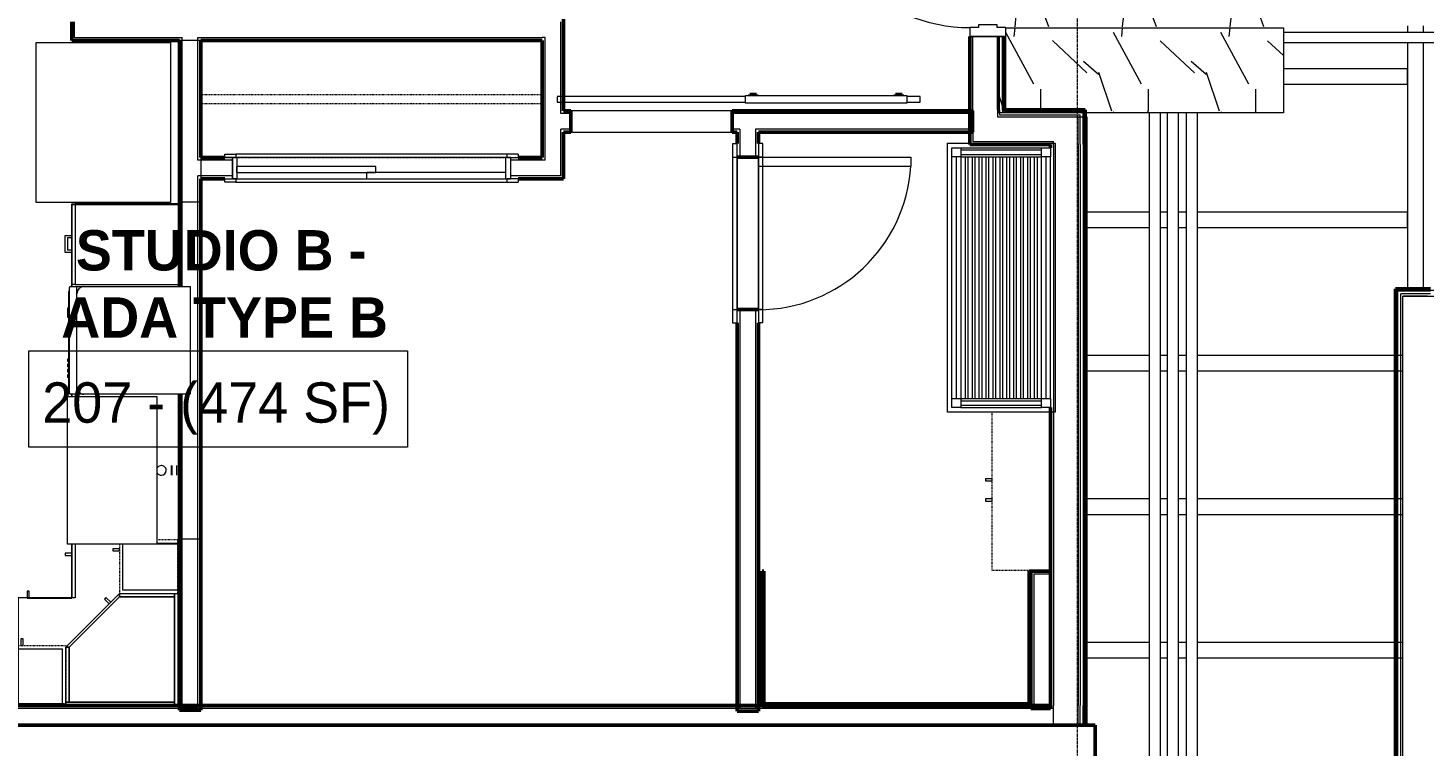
# Model space of a CAD drawing. Header units: inches. Extents: x -4218 to -1830, y 9767 to 12426.
# Drawn here: x -3715.5 to -3403.9, y 11546.3 to 11706.6 of the extents above; entities that cross this region are included whole.
import ezdxf

# ---------------------------------------------------------------- set-up
doc = ezdxf.new("R2010")
doc.units = ezdxf.units.IN
doc.header["$MEASUREMENT"] = 0
doc.linetypes.add('Dash', pattern=[0.25, 0.125, -0.125])
doc.linetypes.add('Grid Line 1_2_', pattern=[0.875, 0.5, -0.125, 0.125, -0.125])
for name, color, linetype, lineweight in [('0-1', 7, 'Continuous', 5), ('0-2', 10, 'Continuous', 9), ('A-AREA-IDEN', 2, 'Continuous', 9), ('A-CLNG-1', 252, 'Continuous', 9), ('A-CLNG-2', 10, 'Continuous', 9), ('A-CLNG-PATT-1', 71, 'Continuous', 13), ('A-DOOR-1', 10, 'Continuous', 9), ('A-DOOR-2', 50, 'Continuous', 20), ('A-DOOR-3', 252, 'Continuous', 9), ('A-DOOR-4', 7, 'Continuous', 50), ('A-DOOR-FRAM-1', 10, 'Continuous', 9), ('A-DOOR-FRAM-3', 50, 'Continuous', 20), ('A-FLOR-3', 192, 'Continuous', 9), ('A-WALL-1', 7, 'Continuous', 50), ('A-WALL-2', 250, 'Continuous', 13), ('A-WALL-3', 10, 'Continuous', 9), ('A-WALL-4', 252, 'Continuous', 9), ('A-WALL-5', 253, 'Continuous', 9), ('A-WALL-6', 254, 'Continuous', 9), ('A-WALL-7', 113, 'Continuous', 9), ('I-WALL-1', 7, 'Continuous', 50), ('I-WALL-3', 252, 'Continuous', 9), ('I-WALL-4', 253, 'Continuous', 9), ('P-PIPE-1', 10, 'Continuous', 9), ('P-SANR-FIXT-1', 10, 'Continuous', 9), ('P-SANR-FIXT-2', 252, 'Continuous', 9), ('Q-CASE', 31, 'Continuous', 9), ('Q-CASE-1', 252, 'Continuous', 9), ('Q-CASE-2', 10, 'Continuous', 9), ('Q-CASE-3', 253, 'Continuous', 9), ('Q-CASE-4', 252, 'Dash', 9), ('Q-CASE-5', 253, 'Dash', 9), ('Q-CASE-6', 254, 'Continuous', 9), ('Q-CASE-7', 10, 'Dash', 9), ('Q-CASE-HDLN-1', 10, 'Dash', 9), ('Q-CASE-HDLN-2', 252, 'Dash', 9), ('Q-CASE-HDLN-3', 253, 'Dash', 9), ('Q-SPCQ-1', 10, 'Continuous', 9), ('S-BEAM', 12, 'Continuous', 9), ('S-GRID-1', 1, 'Grid Line 1_2_', 9)]:
    doc.layers.add(name, color=color, linetype=linetype, lineweight=lineweight)
doc.styles.add('Century Gothic', font='ufonts.com_century-gothic.ttf', dxfattribs={"height": 9})
doc.styles.add('Century Gothic_B', font='GOTHICB.TTF', dxfattribs={"height": 9})

# ---------------------------------------------------------------- blocks, each defined once
blk = doc.blocks.new('SWING - SINGLE - FLUSH - 2-10 x 6-8 - PRIVACY-3199405-BACKGROUND - RCP - 2ND FLOOR')
at = {"layer": 'A-DOOR-1'}
blk.add_arc((17, -2.38), 34.07, 180, 266.6343, dxfattribs=at)
at = {"layer": 'A-DOOR-2'}
for p, q in [((15, -2.38), (15, -36.38)), ((17, -2.38), (15, -2.38)), ((17, -2.38), (17, -36.38)), ((17, -36.38), (15, -36.38))]:
    blk.add_line(p, q, dxfattribs=at)
at = {"layer": 'A-DOOR-FRAM-1'}
for p, q in [((-17, 3.37), (-20, 3.37)), ((-20, 3.37), (-20, 2.37)), ((-17, 3.37), (-17, 2.37)), ((17, 3.37), (-17, 3.37)), ((20, 3.37), (17, 3.37)), ((17, 3.37), (17, 2.37)), ((20, 3.37), (20, 2.37)), ((-20, 2.37), (-17, 2.37)), ((-17, 2.37), (17, 2.37)), ((17, 2.37), (20, 2.37)), ((-17, -2.38), (-20, -2.38)), ((-20, -3.38), (-20, -2.38)), ((-17, -3.38), (-17, -2.38)), ((17, -2.38), (-17, -2.38)), ((20, -2.38), (17, -2.38)), ((17, -3.38), (17, -2.38)), ((20, -3.38), (20, -2.38)), ((-20, -3.38), (-17, -3.38)), ((-17, -3.38), (17, -3.38)), ((17, -3.38), (20, -3.38))]:
    blk.add_line(p, q, dxfattribs=at)
blk = doc.blocks.new('SLIDING - FLUSH - 5-0 x 6-8-3203585-BACKGROUND - RCP - 2ND FLOOR')
at = {"layer": 'A-DOOR-1'}
for p, q in [((-32.75, 2.25), (-32.75, 3)), ((-30.25, 3), (-32.75, 3)), ((-32.75, 2.25), (-30.25, 2.25)), ((30.25, 3), (-30.25, 3)), ((-30.25, 3), (-30.25, 2.25)), ((1, 2.25), (-30, 2.25)), ((-30, 2.25), (-30, 0.88)), ((-30, 0.88), (1, 0.88)), ((30, 0.88), (-1, 0.88)), ((-1, 0.88), (-1, -0.5)), ((1, 2.25), (1, 0.88)), ((30, 0.88), (30, -0.5)), ((30.25, 2.25), (30.25, 3)), ((30.25, 3), (32.75, 3)), ((32.75, 2.25), (30.25, 2.25)), ((32.75, 3), (32.75, 2.25)), ((-32.75, -3.25), (-32.75, -2.5)), ((-30.25, -2.5), (-32.75, -2.5)), ((-30.25, -2.5), (-30.25, -3.25)), ((-1, -0.5), (30, -0.5)), ((30.25, -2.5), (32.75, -2.5)), ((30.25, -3.25), (30.25, -2.5)), ((32.75, -2.5), (32.75, -3.25)), ((-32.75, -3.25), (-30.25, -3.25)), ((-30.25, -3.25), (30.25, -3.25)), ((32.75, -3.25), (30.25, -3.25))]:
    blk.add_line(p, q, dxfattribs=at)
at = {"layer": 'A-DOOR-FRAM-1'}
for p, q in [((-30, 2.25), (-31, 2.25)), ((-31, -2.5), (-31, 2.25)), ((-30, 2.25), (-30, -2.5)), ((30, 2.25), (1, 2.25)), ((30, -2.5), (30, 2.25)), ((30, 2.25), (31, 2.25)), ((31, 2.25), (31, -2.5)), ((-31, -2.5), (-30, -2.5)), ((-30, -2.5), (30, -2.5)), ((31, -2.5), (30, -2.5))]:
    blk.add_line(p, q, dxfattribs=at)
blk = doc.blocks.new('BARN - FLUSH - 3-0 x 7-0 BARN DOOR-V27-BACKGROUND - RCP - 2ND FLOOR')
at = {"layer": 'A-DOOR-1'}
for p, q in [((-57, -4.32), (-60, -4.32)), ((-60, -4.32), (-60, -4.95)), ((-60, -4.95), (-60, -5.57)), ((-60, -5.57), (-57, -5.57)), ((-57, -5.82), (-57, -4.07)), ((-57, -4.07), (-21, -4.07)), ((-21, -5.82), (-57, -5.82)), ((-21, -4.07), (-21, -5.82)), ((19.6, -4.32), (-21, -4.32)), ((-21, -5.57), (19.6, -5.57))]:
    blk.add_line(p, q, dxfattribs=at)
at = {"layer": 'A-DOOR-3'}
for p, q in [((21, -4.32), (19.6, -4.32)), ((19.6, -5.57), (21, -5.57)), ((21, -4.34), (21, -4.32)), ((21, -4.95), (21, -4.34)), ((21, -5.39), (21, -4.95)), ((21, -5.49), (21, -5.39)), ((21, -5.57), (21, -5.55))]:
    blk.add_line(p, q, dxfattribs=at)
at = {"layer": 'A-DOOR-4'}
for p, q in [((-56, -6), (-56, -5.82)), ((-54.5, -6), (-56, -6)), ((-54.5, -5.82), (-54.5, -6)), ((-23.5, -6), (-23.5, -5.82)), ((-22, -6), (-23.5, -6)), ((-22, -5.82), (-22, -6))]:
    blk.add_line(p, q, dxfattribs=at)
blk = doc.blocks.new('OD_CW_Closet - OD_CW_Closet-2749475-BACKGROUND - RCP - 2ND FLOOR')
at = {"layer": 'Q-CASE-HDLN-1'}
for p, q in [((0.74, 11.94), (76.95, 11.94)), ((0.74, 9.94), (76.95, 9.94)), ((8.84, -2.12), (68.84, -2.12))]:
    blk.add_line(p, q, dxfattribs=at)
at = {"layer": 'Q-CASE-HDLN-2'}
for p, q in [((76.95, 24), (0.74, 24)), ((0.74, 24), (0.74, -2.12)), ((76.95, -2.12), (76.95, 24)), ((0.74, -2.12), (6.09, -2.12)), ((71.59, -2.12), (76.95, -2.12))]:
    blk.add_line(p, q, dxfattribs=at)
at = {"layer": 'Q-CASE-HDLN-3'}
for p, q in [((6.09, -2.12), (7.84, -2.12)), ((69.84, -2.12), (71.59, -2.12))]:
    blk.add_line(p, q, dxfattribs=at)
blk = doc.blocks.new('Refrigerator_-_Side-by-Side_6047 - 36_ X 30_-1372843-BACKGROUND - RCP - 2ND FLOOR')
at = {"layer": 'Q-SPCQ-1'}
for p, q in [((-17.88, 15.58), (17.87, 15.58)), ((-17.88, -14.42), (-17.88, 15.58)), ((17.87, 15.58), (17.87, -14.42)), ((17.87, -14.42), (-17.88, -14.42))]:
    blk.add_line(p, q, dxfattribs=at)
blk = doc.blocks.new('Dishwasher_15404 - 34_ counter-547918-BACKGROUND - RCP - 2ND FLOOR')
at = {"layer": 'Q-SPCQ-1'}
for p, q in [((0, 24), (23.68, 24)), ((0, 0), (0, 24)), ((23.68, 24), (25.25, 24)), ((25.25, 24), (26.68, 24)), ((25.25, 24), (25.25, 22.43)), ((25.25, 22.43), (25.25, 1.57)), ((26.87, 23.8), (26.87, 0.2)), ((26.87, 22.91), (27.12, 22.91)), ((27.12, 21.39), (27.12, 22.91)), ((27.12, 20.19), (27.12, 21.39)), ((27.12, 20.28), (27.37, 20.28)), ((27.12, 3.81), (27.12, 20.19)), ((27.12, 19.69), (27.37, 19.69)), ((27.12, 19.1), (27.37, 19.1)), ((27.37, 19.69), (27.37, 20.28)), ((27.37, 18.51), (27.37, 19.1)), ((27.12, 18.51), (27.37, 18.51)), ((27.12, 17.92), (27.37, 17.92)), ((27.12, 17.33), (27.37, 17.33)), ((27.12, 16.74), (27.37, 16.74)), ((27.12, 16.15), (27.37, 16.15)), ((27.37, 17.33), (27.37, 17.92)), ((27.37, 16.15), (27.37, 16.74)), ((27.37, 6.79), (27.12, 6.79)), ((27.37, 5.81), (27.37, 6.79)), ((27.12, 4.82), (27.37, 4.82)), ((27.12, 2.61), (27.12, 3.81)), ((27.37, 4.82), (27.37, 5.81)), ((23.68, 0), (0, 0)), ((25.25, 1.57), (25.25, 0)), ((26.87, 1.09), (27.12, 1.09)), ((27.12, 1.09), (27.12, 2.61)), ((25.25, 0), (23.68, 0)), ((26.68, 0), (25.25, 0))]:
    blk.add_line(p, q, dxfattribs=at)
for centre, radius, start, end in [((23.68, 22.43), 1.57, 360, 90), ((23.68, 22.43), 1.57, 32.077, 42.3359), ((23.68, 22.43), 1.57, 17.8182, 27.5266), ((23.68, 22.43), 1.57, 360, 13.6425), ((26.68, 23.8), 0.197, 360, 90), ((23.68, 1.57), 1.57, 270, 360), ((23.68, 1.57), 1.57, 317.6641, 327.923), ((23.68, 1.57), 1.57, 332.4734, 342.1818), ((23.68, 1.57), 1.57, 346.3575, 360), ((26.68, 0.2), 0.197, 270, 360), ((26.68, 0.2), 0.197, 270, 345)]:
    blk.add_arc(centre, radius, start, end, dxfattribs=at)
blk = doc.blocks.new('Base Cabinet Corner 197 - Base Cabinet Corner 197-2569781-BACKGROUND - RCP - 2ND FLOOR')
at = {"layer": 'Q-CASE-2'}
for p, q in [((0.74, 36), (-23.26, 36)), ((-23.26, 36), (-23.26, 0)), ((0.74, 23.25), (0.74, 36)), ((0.74, 24), (0.74, 36)), ((0.73, 34), (0.73, 33.51)), ((2.23, 34), (0.73, 34)), ((0.73, 33.51), (2.23, 33.51)), ((2.23, 33.51), (2.23, 34)), ((10.73, 25.5), (10.24, 25.5)), ((10.24, 25.5), (10.24, 24)), ((10.73, 24), (10.73, 25.5)), ((12.74, 24), (0.74, 24)), ((0.74, 23.25), (0.74, 24)), ((12.74, 23.25), (0.74, 23.25)), ((10.24, 24), (10.73, 24)), ((12.74, 0), (12.74, 24)), ((-23.26, 0), (12.74, 0))]:
    blk.add_line(p, q, dxfattribs=at)
blk = doc.blocks.new('Base Cabinet 3 Drawer 230 - Base Cabinet 3 Drawer 230 18_-2579417-BACKGROUND - RCP - 2ND FLOOR')
at = {"layer": 'Q-CASE-2'}
for p, q in [((-1.14, 24), (-1.14, 25.5)), ((-1.14, 25.5), (2.61, 25.5)), ((2.11, 25), (-0.64, 25)), ((-0.64, 24), (-0.64, 25)), ((2.11, 24), (2.11, 25)), ((2.61, 25.5), (2.61, 24)), ((-8.26, 24), (9.74, 24)), ((-8.26, 23.25), (-8.26, 24)), ((9.74, 23.25), (-8.26, 23.25)), ((-8.26, 23.25), (-8.26, 0)), ((-1.14, 24), (-0.64, 24)), ((2.61, 24), (2.11, 24)), ((9.74, 24), (9.74, 23.25)), ((9.74, 0), (9.74, 23.25)), ((-8.26, 0), (9.74, 0))]:
    blk.add_line(p, q, dxfattribs=at)
blk = doc.blocks.new('308 - 308 x 27_-2727441-BACKGROUND - RCP - 2ND FLOOR')
at = {"layer": 'Q-CASE'}
for p, q in [((0, -25.19), (-12, -13.19)), ((-12, -13.19), (-11.25, -13.19)), ((-11.25, -13.19), (0, -24.44)), ((0, -24.44), (0, -25.19))]:
    blk.add_line(p, q, dxfattribs=at)
at = {"layer": 'Q-CASE-1'}
for p, q in [((-12, -0.94), (-12, -0.19)), ((-12, -3.3), (-12, -0.94)), ((-12, -0.94), (-11.25, -0.94)), ((12.62, -0.94), (-12, -0.94)), ((-11.25, -3.19), (-11.25, -0.94)), ((-11.25, -0.94), (12.25, -0.94)), ((-11.25, -0.94), (-11.25, -3.19)), ((12.25, -0.94), (12.25, -24.44)), ((12.25, -25.19), (12.25, -0.94)), ((12.25, -0.94), (12.62, -0.94)), ((-12, -13.19), (-12, -3.32)), ((-11.25, -13.19), (-11.25, -3.26)), ((-11.25, -3.26), (-11.25, -13.19)), ((-11.25, -13.19), (-12, -13.19)), ((0, -24.44), (-11.25, -13.19)), ((-10.05, -15.14), (-11.11, -16.2)), ((-10.76, -16.55), (-9.7, -15.49)), ((-11.11, -16.2), (-10.76, -16.55)), ((12.25, -24.44), (0, -24.44)), ((0, -25.19), (0, -24.44)), ((0, -24.44), (12.25, -24.44)), ((12.25, -24.44), (12.25, -25.19)), ((12.25, -25.19), (0, -25.19)), ((12.62, -25.19), (12.25, -25.19))]:
    blk.add_line(p, q, dxfattribs=at)
at = {"layer": 'Q-CASE-3'}
for p, q in [((-12, -0.19), (10.31, -0.19)), ((10.36, -0.19), (12.62, -0.19)), ((12.62, -0.94), (13, -0.94)), ((13, -0.94), (12.62, -0.94)), ((13, -25.19), (12.62, -25.19))]:
    blk.add_line(p, q, dxfattribs=at)
at = {"layer": 'Q-CASE-6'}
for p, q in [((12.62, -0.19), (13, -0.19)), ((13, -0.19), (13, -0.94)), ((13, -0.94), (13, -25.19))]:
    blk.add_line(p, q, dxfattribs=at)
blk = doc.blocks.new('300 Series Wall Hung Cabinet_301 - 12_ x 27_-V29-BACKGROUND - RCP - 2ND FLOOR')
at = {"layer": 'Q-CASE-1'}
for p, q in [((-5.25, -4.85), (-5.25, -0.19)), ((5.25, -0.19), (5.25, -3.4)), ((5.25, -3.42), (5.25, -12.44)), ((5.25, -12.44), (-5, -12.44)), ((-3.51, -13.19), (-4, -13.19)), ((-4, -13.19), (-4, -14.69)), ((-4, -14.69), (-3.51, -14.69)), ((-3.51, -14.69), (-3.51, -13.19))]:
    blk.add_line(p, q, dxfattribs=at)
at = {"layer": 'Q-CASE-3'}
blk.add_line((-5.25, -0.19), (5.25, -0.19), dxfattribs=at)
at = {"layer": 'Q-CASE-4'}
for p, q in [((-6, -0.19), (-6, -4.85)), ((6, -3.3), (6, -0.19)), ((6, -13.19), (6, -3.32)), ((-5, -13.19), (6, -13.19))]:
    blk.add_line(p, q, dxfattribs=at)
at = {"layer": 'Q-CASE-5'}
blk.add_line((6, -0.19), (-6, -0.19), dxfattribs=at)
blk = doc.blocks.new('300 Series Wall Hung Cabinet_301 - 12_ x 27_-V30-BACKGROUND - RCP - 2ND FLOOR')
at = {"layer": 'Q-CASE-1'}
for p, q in [((-3.51, 14.69), (-4, 14.69)), ((-4, 14.69), (-4, 13.19)), ((-4, 13.19), (-3.51, 13.19)), ((-3.51, 13.19), (-3.51, 14.69)), ((-5.25, 0.19), (-5.25, 12.44)), ((-5.25, 12.44), (5.25, 12.44)), ((5.25, 12.44), (5.25, 0.19))]:
    blk.add_line(p, q, dxfattribs=at)
at = {"layer": 'Q-CASE-3'}
blk.add_line((5.25, 0.19), (-5.25, 0.19), dxfattribs=at)
at = {"layer": 'Q-CASE-4'}
for p, q in [((-6, 0.19), (-6, 13.19)), ((-6, 13.19), (6, 13.19)), ((6, 13.19), (6, 0.19))]:
    blk.add_line(p, q, dxfattribs=at)
at = {"layer": 'Q-CASE-5'}
blk.add_line((6, 0.19), (-6, 0.19), dxfattribs=at)
blk = doc.blocks.new('kitchen_faucet_14143 - kitchen_faucet_14143-V38-BACKGROUND - RCP - 2ND FLOOR')
at = {"layer": 'P-SANR-FIXT-2'}
for p, q in [((2.26, 0.94), (2.26, 1.08)), ((2.26, 0.28), (2.26, 0.94)), ((2.26, -0.54), (2.26, 0.28)), ((2.34, 1.08), (2.34, -0.77)), ((3.44, 0.94), (3.44, 1.08)), ((3.44, 0.54), (3.44, 0.94)), ((3.44, 0.28), (3.44, 0.54)), ((3.44, -0.28), (3.44, 0.28)), ((2.26, -0.77), (2.26, -0.54)), ((2.26, -0.94), (2.26, -0.77)), ((2.26, -1.05), (2.26, -0.94)), ((2.26, -1.08), (2.26, -1.05)), ((2.34, -0.77), (2.34, -1.08)), ((3.44, -1.08), (3.44, -0.28))]:
    blk.add_line(p, q, dxfattribs=at)
at = {"layer": 'P-SANR-FIXT-2', "flags": 128}
blk.add_lwpolyline([(-0.92, -0.6), (-0.96, -0.61), (-1, -0.63)], dxfattribs=at)
at = {"layer": 'P-SANR-FIXT-2'}
for start, end in [(150, 159.9003), (105, 150), (60, 105), (270, 360), (15, 60), (0, 15), (200.0997, 240), (240, 255), (255, 268.3252)]:
    blk.add_arc((0, 0), 1.08, start, end, dxfattribs=at)
blk = doc.blocks.new('Stainless Steel Farmhous Kitchen Sink - Stainless Steel Farmhous Kitchen Sink-2443921-BACKGROUND - RCP - 2ND FLOOR')
at = {"layer": 'P-SANR-FIXT-1'}
for p, q in [((-33, -22.2), (-33, -2.25)), ((-33, -2.25), (0, -2.25)), ((0, -2.25), (0, -22.2)), ((0, -22.2), (-33, -22.2))]:
    blk.add_line(p, q, dxfattribs=at)
blk = doc.blocks.new('Bath Vanity - Bath Vanity 60_-V82-BACKGROUND - RCP - 2ND FLOOR')
at = {"layer": 'Q-CASE-1'}
for p, q in [((30.74, 19), (30.74, 0)), ((-29.26, 0), (-29.26, 1)), ((30.74, 0), (-29.26, 0))]:
    blk.add_line(p, q, dxfattribs=at)
at = {"layer": 'Q-CASE-2'}
for p, q in [((-29.26, 1), (-29.26, 24)), ((-29.26, 24), (30.74, 24)), ((-28.26, 21), (-28.26, 23)), ((-28.26, 23), (-26.26, 23)), ((-26.26, 23), (27.74, 23)), ((-26.26, 23), (-26.26, 21)), ((-26.26, 22), (27.74, 22)), ((27.74, 21), (27.74, 23)), ((27.74, 23), (29.74, 23)), ((29.74, 23), (29.74, 21)), ((30.74, 24), (30.74, 19)), ((-28.26, 21), (-28.26, 3)), ((-26.26, 21), (-28.26, 21)), ((-27.76, 21), (-27.76, 3)), ((-26.76, 21), (-26.76, 3)), ((27.74, 21), (-26.26, 21)), ((-26.26, 21), (-26.26, 3)), ((-26.26, 20), (27.74, 20)), ((27.74, 19.45), (-26.26, 19.45)), ((27.74, 21), (27.74, 3)), ((29.74, 21), (27.74, 21)), ((28.24, 21), (28.24, 3)), ((29.24, 21), (29.24, 3)), ((29.74, 21), (29.74, 3)), ((-26.26, 18.45), (27.74, 18.45)), ((27.74, 17.91), (-26.26, 17.91)), ((-26.26, 16.91), (27.74, 16.91)), ((27.74, 16.36), (-26.26, 16.36)), ((-26.26, 15.36), (27.74, 15.36)), ((27.74, 14.82), (-26.26, 14.82)), ((-26.26, 13.82), (27.74, 13.82)), ((27.74, 13.27), (-26.26, 13.27)), ((-26.26, 12.27), (27.74, 12.27)), ((27.74, 11.73), (-26.26, 11.73)), ((-26.26, 10.73), (27.74, 10.73)), ((27.74, 10.18), (-26.26, 10.18)), ((-26.26, 9.18), (27.74, 9.18)), ((27.74, 8.64), (-26.26, 8.64)), ((-26.26, 7.64), (27.74, 7.64)), ((27.74, 7.09), (-26.26, 7.09)), ((-26.26, 6.09), (27.74, 6.09)), ((27.74, 5.55), (-26.26, 5.55)), ((-26.26, 4.55), (27.74, 4.55)), ((27.74, 4), (-26.26, 4)), ((-28.26, 1), (-28.26, 3)), ((-28.26, 3), (-26.26, 3)), ((-26.26, 1), (-28.26, 1)), ((-26.26, 3), (27.74, 3)), ((-26.26, 3), (-26.26, 1)), ((-26.26, 2), (27.74, 2)), ((-26.26, 1), (27.74, 1)), ((27.74, 1), (27.74, 3)), ((27.74, 3), (29.74, 3)), ((29.74, 1), (27.74, 1)), ((29.74, 3), (29.74, 1))]:
    blk.add_line(p, q, dxfattribs=at)
blk = doc.blocks.new('300 Series Wall Hung Cabinet_326 - 36_-V89-BACKGROUND - RCP - 2ND FLOOR')
at = {"layer": 'Q-CASE-2'}
for p, q in [((-2.01, 14.69), (-2.5, 14.69)), ((-2.5, 14.69), (-2.5, 13.19)), ((-2.5, 13.19), (-2.01, 13.19)), ((-2.01, 13.19), (-2.01, 14.69)), ((2.49, 14.69), (2, 14.69)), ((2, 14.69), (2, 13.19)), ((2, 13.19), (2.49, 13.19)), ((2.49, 13.19), (2.49, 14.69))]:
    blk.add_line(p, q, dxfattribs=at)
at = {"layer": 'Q-CASE-4'}
blk.add_line((17.37, 0.19), (-18, 0.19), dxfattribs=at)
at = {"layer": 'Q-CASE-7'}
for p, q in [((-18, 0.19), (-18, 13.19)), ((-18, 13.19), (17.37, 13.19))]:
    blk.add_line(p, q, dxfattribs=at)
blk = doc.blocks.new('CTR - 1st Phase - Unit Layouts_rvt-1-BACKGROUND - RCP - 2ND FLOOR')
at = {"layer": 'A-WALL-1'}
for p, q in [((-3705.69, 11704.44), (-3705.69, 11707.94)), ((-3595.98, 11708.56), (-3595.98, 11688.11)), ((-3705.69, 11703.81), (-3705.69, 11704.44)), ((-3681.69, 11703.81), (-3705.69, 11703.81)), ((-3681.69, 11648.86), (-3681.69, 11703.81)), ((-3676.94, 11703.81), (-3676.94, 11677.69)), ((-3600.73, 11703.81), (-3676.94, 11703.81)), ((-3600.73, 11677.69), (-3600.73, 11703.81)), ((-3595.98, 11688.11), (-3594.38, 11688.11)), ((-3594.38, 11688.11), (-3594.38, 11683.36)), ((-3558.38, 11688.11), (-3504.68, 11688.11)), ((-3558.38, 11683.36), (-3558.38, 11688.11)), ((-3504.68, 11688.11), (-3504.68, 11687.49)), ((-3504.68, 11687.49), (-3504.68, 11683.99)), ((-3594.38, 11683.36), (-3595.98, 11683.36)), ((-3595.98, 11683.36), (-3595.98, 11677.69)), ((-3557.25, 11683.36), (-3558.38, 11683.36)), ((-3557.25, 11680.78), (-3557.25, 11683.36)), ((-3504.68, 11683.36), (-3552.5, 11683.36)), ((-3552.5, 11683.36), (-3552.5, 11680.78)), ((-3504.68, 11683.99), (-3504.68, 11683.36)), ((-3676.94, 11677.69), (-3671.59, 11677.69)), ((-3606.09, 11677.69), (-3600.73, 11677.69)), ((-3595.98, 11677.69), (-3595.98, 11673.56)), ((-3552.5, 11677.78), (-3557.25, 11677.78)), ((-3671.59, 11672.94), (-3676.94, 11672.94)), ((-3676.94, 11672.94), (-3676.94, 11554.31)), ((-3595.98, 11672.94), (-3606.09, 11672.94)), ((-3595.98, 11673.56), (-3595.98, 11672.94)), ((-3557.25, 11643.78), (-3552.5, 11643.78)), ((-3557.25, 11554.11), (-3557.25, 11640.78)), ((-3552.5, 11640.78), (-3552.5, 11554.11)), ((-3681.69, 11554.31), (-3681.69, 11624.86)), ((-3551.67, 11555.71), (-3551.67, 11585.33)), ((-3551.67, 11585.33), (-3551.3, 11585.33)), ((-3551.3, 11585.33), (-3551.3, 11555.71)), ((-3492.05, 11555.71), (-3492.05, 11585.33)), ((-3492.05, 11585.33), (-3491.67, 11585.33)), ((-3491.67, 11554.74), (-3491.67, 11585.36)), ((-3491.67, 11585.36), (-3491.05, 11585.36)), ((-3491.67, 11585.33), (-3491.67, 11555.71)), ((-3491.05, 11585.36), (-3487.55, 11585.36)), ((-3487.55, 11585.36), (-3487.3, 11585.36)), ((-3487.3, 11585.36), (-3487.3, 11554.74)), ((-3551.67, 11555.33), (-3551.67, 11555.71)), ((-3491.67, 11555.33), (-3551.67, 11555.33)), ((-3551.3, 11555.71), (-3492.05, 11555.71)), ((-3491.67, 11555.71), (-3491.67, 11555.33)), ((-3681.07, 11554.31), (-3681.69, 11554.31)), ((-3677.57, 11554.31), (-3681.07, 11554.31)), ((-3676.94, 11554.31), (-3677.57, 11554.31)), ((-3556.62, 11554.11), (-3557.25, 11554.11)), ((-3553.12, 11554.11), (-3556.62, 11554.11)), ((-3552.5, 11554.11), (-3553.12, 11554.11)), ((-3491.05, 11554.74), (-3491.67, 11554.74)), ((-3487.55, 11554.74), (-3491.05, 11554.74)), ((-3487.3, 11554.74), (-3487.55, 11554.74))]:
    blk.add_line(p, q, dxfattribs=at)
at = {"layer": 'A-WALL-2'}
for p, q in [((-3705.07, 11704.44), (-3705.07, 11707.94)), ((-3596.61, 11687.49), (-3596.61, 11707.94)), ((-3705.07, 11704.44), (-3681.07, 11704.44)), ((-3681.07, 11703.81), (-3681.07, 11704.44)), ((-3681.07, 11648.86), (-3681.07, 11703.81)), ((-3677.57, 11703.81), (-3677.57, 11704.44)), ((-3677.57, 11704.44), (-3600.73, 11704.44)), ((-3677.57, 11677.06), (-3677.57, 11703.81)), ((-3600.11, 11704.44), (-3600.73, 11704.44)), ((-3600.11, 11677.69), (-3600.11, 11704.44)), ((-3595.98, 11687.49), (-3596.61, 11687.49)), ((-3594.38, 11687.49), (-3595.98, 11687.49)), ((-3505.3, 11687.49), (-3558.38, 11687.49)), ((-3505.3, 11687.49), (-3505.3, 11683.99)), ((-3595.98, 11683.99), (-3596.61, 11683.99)), ((-3596.61, 11677.69), (-3596.61, 11683.99)), ((-3594.38, 11683.99), (-3595.98, 11683.99)), ((-3556.62, 11683.99), (-3558.38, 11683.99)), ((-3556.62, 11683.99), (-3556.62, 11683.36)), ((-3556.62, 11683.36), (-3556.62, 11677.78)), ((-3505.3, 11683.99), (-3553.12, 11683.99)), ((-3553.12, 11683.99), (-3553.12, 11683.36)), ((-3553.12, 11683.36), (-3553.12, 11677.78)), ((-3676.94, 11677.06), (-3677.57, 11677.06)), ((-3669.84, 11677.06), (-3676.94, 11677.06)), ((-3600.11, 11677.06), (-3607.84, 11677.06)), ((-3600.11, 11677.06), (-3600.11, 11677.69)), ((-3596.61, 11677.06), (-3596.61, 11677.69)), ((-3596.61, 11673.56), (-3596.61, 11677.06)), ((-3676.94, 11673.56), (-3677.57, 11673.56)), ((-3677.57, 11554.94), (-3677.57, 11673.56)), ((-3669.84, 11673.56), (-3676.94, 11673.56)), ((-3596.61, 11673.56), (-3607.84, 11673.56)), ((-3556.62, 11643.78), (-3556.62, 11554.74)), ((-3553.12, 11643.78), (-3553.12, 11554.74)), ((-3681.07, 11554.94), (-3681.07, 11624.86)), ((-3491.05, 11584.74), (-3487.55, 11584.74)), ((-3491.05, 11584.74), (-3491.05, 11555.36)), ((-3487.55, 11584.74), (-3487.55, 11585.36)), ((-3487.55, 11585.36), (-3487.55, 11584.74)), ((-3487.55, 11584.74), (-3487.55, 11555.36)), ((-3487.55, 11555.36), (-3491.05, 11555.36)), ((-3487.55, 11554.74), (-3487.55, 11555.36)), ((-3487.55, 11555.36), (-3487.55, 11554.74)), ((-3677.57, 11554.94), (-3681.07, 11554.94)), ((-3553.12, 11554.74), (-3556.62, 11554.74))]:
    blk.add_line(p, q, dxfattribs=at)
at = {"layer": 'A-WALL-3'}
for p, q in [((-3558.38, 11688.11), (-3594.38, 11688.11)), ((-3594.38, 11683.36), (-3558.38, 11683.36)), ((-3557.25, 11677.78), (-3557.25, 11643.78)), ((-3552.5, 11643.78), (-3552.5, 11677.78))]:
    blk.add_line(p, q, dxfattribs=at)
at = {"layer": 'A-WALL-4'}
for p, q in [((-3681.69, 11667.81), (-3681.69, 11703.81)), ((-3676.94, 11703.81), (-3676.94, 11677.69)), ((-3594.38, 11688.11), (-3594.38, 11683.36)), ((-3558.38, 11688.11), (-3558.38, 11683.36)), ((-3552.5, 11677.78), (-3557.25, 11677.78)), ((-3676.94, 11672.94), (-3676.94, 11667.81)), ((-3681.69, 11667.81), (-3676.97, 11667.81)), ((-3681.69, 11667.81), (-3676.97, 11667.81)), ((-3681.69, 11667.21), (-3681.69, 11667.81)), ((-3676.94, 11667.81), (-3676.94, 11592.56)), ((-3552.5, 11643.78), (-3557.25, 11643.78)), ((-3681.69, 11592.56), (-3676.94, 11592.56)), ((-3681.69, 11592.56), (-3676.94, 11592.56)), ((-3676.94, 11592.56), (-3676.94, 11555.36))]:
    blk.add_line(p, q, dxfattribs=at)
at = {"layer": 'A-WALL-5'}
for p, q in [((-3676.94, 11703.81), (-3681.69, 11703.81)), ((-3676.94, 11677.69), (-3676.94, 11672.94)), ((-3669.84, 11677.69), (-3669.84, 11672.94)), ((-3607.84, 11677.69), (-3607.84, 11672.94)), ((-3681.69, 11554.31), (-3681.69, 11555.36)), ((-3676.94, 11555.36), (-3676.94, 11554.31)), ((-3676.94, 11554.31), (-3681.69, 11554.31))]:
    blk.add_line(p, q, dxfattribs=at)
at = {"layer": 'A-WALL-6'}
for p, q in [((-3681.69, 11648.86), (-3681.69, 11667.21)), ((-3681.69, 11592.56), (-3681.69, 11624.86)), ((-3681.69, 11555.36), (-3681.69, 11592.56))]:
    blk.add_line(p, q, dxfattribs=at)
at = {"layer": 'A-WALL-7'}
for p, q in [((-3681.69, 11667.21), (-3705.69, 11667.21)), ((-3705.69, 11667.21), (-3705.69, 11660.24)), ((-3705.69, 11660.24), (-3705.69, 11667.21)), ((-3705.69, 11667.21), (-3681.69, 11667.21)), ((-3681.69, 11648.86), (-3681.69, 11667.21)), ((-3681.69, 11667.21), (-3681.69, 11648.86)), ((-3705.69, 11660.24), (-3705.69, 11659.74)), ((-3705.69, 11659.74), (-3705.69, 11656.99)), ((-3705.69, 11656.99), (-3705.69, 11659.74)), ((-3705.69, 11656.99), (-3705.69, 11656.49)), ((-3705.69, 11656.49), (-3705.69, 11648.86)), ((-3705.69, 11648.86), (-3705.69, 11656.49)), ((-3705.69, 11624.86), (-3705.69, 11624.36)), ((-3705.69, 11624.36), (-3705.69, 11624.86)), ((-3681.69, 11555.36), (-3681.69, 11624.86)), ((-3681.69, 11624.86), (-3681.69, 11555.36)), ((-3705.69, 11591.36), (-3705.69, 11579.36)), ((-3705.69, 11579.36), (-3705.69, 11591.36)), ((-3705.69, 11579.36), (-3715.2, 11579.36)), ((-3715.2, 11579.36), (-3705.69, 11579.36)), ((-3812.07, 11555.36), (-3681.69, 11555.36)), ((-3681.69, 11555.36), (-3812.07, 11555.36))]:
    blk.add_line(p, q, dxfattribs=at)
at = {"layer": '0-2'}
for name, p, rotation in [('Refrigerator_-_Side-by-Side_6047 - 36_ X 30_-1372843-BACKGROUND - RCP - 2ND FLOOR', (-3698.11, 11685.49), 90.00000000001262), ('BARN - FLUSH - 3-0 x 7-0 BARN DOOR-V27-BACKGROUND - RCP - 2ND FLOOR', (-3576.38, 11685.74), 180), ('SWING - SINGLE - FLUSH - 2-10 x 6-8 - PRIVACY-3199405-BACKGROUND - RCP - 2ND FLOOR', (-3554.87, 11660.78), 90.00000000001073), ('Bath Vanity - Bath Vanity 60_-V82-BACKGROUND - RCP - 2ND FLOOR', (-3486.3, 11650.13), 90.00000000013627), ('SLIDING - FLUSH - 5-0 x 6-8-3203585-BACKGROUND - RCP - 2ND FLOOR', (-3638.84, 11675.19), 180), ('Base Cabinet 3 Drawer 230 - Base Cabinet 3 Drawer 230 18_-2579417-BACKGROUND - RCP - 2ND FLOOR', (-3681.69, 11657.63), 90.00000000001165), ('Dishwasher_15404 - 34_ counter-547918-BACKGROUND - RCP - 2ND FLOOR', (-3679.32, 11648.86), 180), ('Stainless Steel Farmhous Kitchen Sink - Stainless Steel Farmhous Kitchen Sink-2443921-BACKGROUND - RCP - 2ND FLOOR', (-3684.49, 11591.36), 269.9999999999932), ('300 Series Wall Hung Cabinet_326 - 36_-V89-BACKGROUND - RCP - 2ND FLOOR', (-3487.11, 11603.49), 89.9999999999606), ('Base Cabinet Corner 197 - Base Cabinet Corner 197-2569781-BACKGROUND - RCP - 2ND FLOOR', (-3681.69, 11578.63), 90.00000000001133), ('300 Series Wall Hung Cabinet_301 - 12_ x 27_-V29-BACKGROUND - RCP - 2ND FLOOR', (-3681.88, 11586.36), 270.0000000000008), ('308 - 308 x 27_-2727441-BACKGROUND - RCP - 2ND FLOOR', (-3681.88, 11568.36), 270.0000000000008)]:
    blk.add_blockref(name, p, dxfattribs=dict(at, rotation=rotation))
for name, p in [('OD_CW_Closet - OD_CW_Closet-2749475-BACKGROUND - RCP - 2ND FLOOR', (-3677.68, 11679.81)), ('kitchen_faucet_14143 - kitchen_faucet_14143-V38-BACKGROUND - RCP - 2ND FLOOR', (-3685.72, 11607.86)), ('300 Series Wall Hung Cabinet_301 - 12_ x 27_-V30-BACKGROUND - RCP - 2ND FLOOR', (-3713.07, 11555.55))]:
    blk.add_blockref(name, p, dxfattribs=at)
blk = doc.blocks.new('HOLLOW METAL - UNIT DOOR-2191979-BACKGROUND - RCP - 2ND FLOOR')
at = {"layer": 'A-DOOR-1'}
blk.add_arc((18, 4.125), 36, 90, 180, dxfattribs=at)
at = {"layer": 'A-DOOR-2'}
for p, q in [((18, 40.125), (16.25, 40.125)), ((16.25, 40.125), (16.25, 4.125)), ((18, 4.125), (18, 40.125)), ((16.25, 4.125), (18, 4.125))]:
    blk.add_line(p, q, dxfattribs=at)
at = {"layer": 'A-DOOR-FRAM-3'}
for p, q in [((-18, 4.125), (-20, 4.125)), ((-20, 4.125), (-20, -3.875)), ((-18, 2.1875), (-18, 4.125)), ((18, 4.125), (18, 2.1875)), ((20, 4.125), (18, 4.125)), ((20, -3.875), (20, 4.125)), ((-17.375, 2.1875), (-18, 2.1875)), ((-17.375, -1.9375), (-17.375, 2.1875)), ((18, 2.1875), (17.375, 2.1875)), ((17.375, 2.1875), (17.375, -1.9375)), ((-18, -3.875), (-18, -1.9375)), ((-18, -1.9375), (-17.375, -1.9375)), ((17.375, -1.9375), (18, -1.9375)), ((18, -1.9375), (18, -3.875)), ((-20, -3.875), (-18, -3.875)), ((18, -3.875), (20, -3.875))]:
    blk.add_line(p, q, dxfattribs=at)
blk = doc.blocks.new('CTR - 1st Phase - Common Walls_rvt-1-BACKGROUND - RCP - 2ND FLOOR')
at = {"layer": 'A-CLNG-PATT-1'}
h = blk.add_hatch(dxfattribs=at)
h.set_pattern_fill('FP_2', color=256, style=0, pattern_type=2)
h.set_pattern_definition([(108.435, (6.24, 0), (-23.9995167, 47.999875), [9.107, -66.787]), (139.399, (3.36, 8.64), (-144.0005735, 119.9994401), [4.425, -216.844]), (136.848, (24, 11.52), (-360.00235884, 335.99803914), [10.527, -515.834]), (109.983, (16.32, 18.72), (-71.99926767, 192.0004429), [5.618, -275.295]), (90, (14.4, 0), (-24, 24), [4.8, -19.2]), (118.443, (14.4, 4.8), (168.000806133, -311.999948405), [13.101, -641.971]), (84.289, (8.16, 16.32), (-24.00143285, -215.9997167), [4.824, -236.373]), (129.806, (8.64, 21.12), (96.0006462, -119.9991583), [3.749, -183.697])])
h.paths.add_polyline_path([(-3497.55, 11687.66), (-3435.32, 11687.66), (-3435.32, 11706.61), (-3497.3, 11706.61), (-3497.3, 11704.69), (-3498.93, 11704.69), (-3498.93, 11687.66), (-3497.79, 11687.66)], flags=0)
h.paths.add_polyline_path([(-3435.32, 11706.86), (-3435.32, 11745.01), (-3498.93, 11745.01), (-3498.93, 11744.69), (-3497.3, 11744.69), (-3497.3, 11742.69), (-3498.93, 11742.69), (-3498.93, 11706.86), (-3451.91, 11706.86)], flags=0)
h.paths.add_polyline_path([(-3478.3, 11745.26), (-3435.32, 11745.26), (-3435.32, 11747.44), (-3455.52, 11747.44), (-3455.52, 11745.56), (-3457.52, 11745.56), (-3457.52, 11747.44), (-3478.3, 11747.44), (-3478.3, 11745.81)], flags=0)
at = {"layer": 'A-CLNG-1'}
for p, q in [((-3498.93, 11687.66), (-3498.93, 11704.69)), ((-3479.55, 11687.66), (-3498.93, 11687.66))]:
    blk.add_line(p, q, dxfattribs=at)
at = {"layer": 'A-CLNG-2'}
for p, q in [((-3497.3, 11706.61), (-3435.32, 11706.61)), ((-3435.32, 11706.61), (-3435.32, 11687.66)), ((-3435.32, 11687.66), (-3479.55, 11687.66))]:
    blk.add_line(p, q, dxfattribs=at)
at = {"layer": 'A-WALL-1'}
for p, q in [((-3827.32, 11555.36), (-3487.3, 11555.36)), ((-3479.55, 11555.36), (-3479.55, 11550.99)), ((-3480.67, 11550.99), (-3827.32, 11550.99)), ((-3480.05, 11550.99), (-3480.67, 11550.99)), ((-3479.55, 11550.99), (-3480.05, 11550.99))]:
    blk.add_line(p, q, dxfattribs=at)
at = {"layer": 'A-WALL-2'}
for p, q in [((-3504.67, 11688.36), (-3504.67, 11704.69)), ((-3499.17, 11688.36), (-3499.17, 11704.69)), ((-3498.67, 11688.36), (-3498.67, 11704.69)), ((-3498.05, 11688.36), (-3498.05, 11704.69)), ((-3504.67, 11688.36), (-3504.67, 11686.74)), ((-3504.67, 11686.74), (-3504.67, 11681.24)), ((-3499.17, 11688.36), (-3499.17, 11687.24)), ((-3499.17, 11687.24), (-3499.17, 11686.74)), ((-3499.17, 11686.74), (-3481.17, 11686.74)), ((-3498.67, 11688.36), (-3498.67, 11687.86)), ((-3498.67, 11687.86), (-3498.67, 11687.24)), ((-3498.67, 11687.24), (-3480.67, 11687.24)), ((-3497.55, 11688.36), (-3498.05, 11688.36)), ((-3498.05, 11688.36), (-3498.05, 11687.86)), ((-3498.05, 11687.86), (-3480.05, 11687.86)), ((-3481.17, 11681.24), (-3481.17, 11686.74)), ((-3480.67, 11686.74), (-3480.67, 11687.24)), ((-3480.67, 11680.61), (-3480.67, 11686.74)), ((-3480.05, 11687.24), (-3480.05, 11687.86)), ((-3480.05, 11680.61), (-3480.05, 11687.24)), ((-3504.67, 11681.24), (-3486.67, 11681.24)), ((-3486.67, 11680.61), (-3486.67, 11681.24)), ((-3486.67, 11680.61), (-3486.67, 11555.36)), ((-3481.17, 11680.61), (-3481.17, 11681.24)), ((-3481.17, 11680.61), (-3481.17, 11555.36)), ((-3480.67, 11680.61), (-3480.67, 11555.36)), ((-3480.05, 11680.61), (-3480.05, 11555.36)), ((-3409.8, 11255.36), (-3409.8, 11647.86)), ((-3409.17, 11647.86), (-3409.8, 11647.86)), ((-3402.55, 11647.86), (-3409.17, 11647.86)), ((-3409.17, 11255.36), (-3409.17, 11647.24)), ((-3408.67, 11647.24), (-3409.17, 11647.24)), ((-3402.55, 11647.24), (-3408.67, 11647.24)), ((-3408.67, 11255.36), (-3408.67, 11646.74)), ((-3403.17, 11646.74), (-3408.67, 11646.74)), ((-3486.67, 11554.74), (-3486.67, 11555.36)), ((-3481.17, 11551.24), (-3481.17, 11555.36)), ((-3480.67, 11551.24), (-3480.67, 11555.36)), ((-3480.05, 11550.99), (-3480.05, 11555.36)), ((-3486.67, 11554.74), (-3827.32, 11554.74)), ((-3486.67, 11551.24), (-3486.67, 11554.74)), ((-3486.67, 11551.24), (-3827.32, 11551.24)), ((-3486.67, 11551.24), (-3481.17, 11551.24)), ((-3481.17, 11551.24), (-3486.67, 11551.24)), ((-3481.17, 11551.24), (-3480.67, 11551.24)), ((-3480.67, 11551.24), (-3481.17, 11551.24)), ((-3480.67, 11550.99), (-3480.67, 11551.24))]:
    blk.add_line(p, q, dxfattribs=at)
at = {"layer": 'A-WALL-6'}
blk.add_line((-3479.55, 11550.99), (-3826.6, 11550.99), dxfattribs=at)
at = {"layer": 'I-WALL-1'}
for p, q in [((-3505.3, 11688.36), (-3505.3, 11704.69)), ((-3497.55, 11704.69), (-3497.55, 11688.36)), ((-3505.3, 11681.24), (-3505.3, 11688.36)), ((-3497.55, 11688.36), (-3479.55, 11688.36)), ((-3479.55, 11688.36), (-3479.55, 11687.86)), ((-3479.55, 11687.86), (-3479.55, 11680.61)), ((-3505.3, 11680.61), (-3505.3, 11681.24)), ((-3487.3, 11680.61), (-3505.3, 11680.61)), ((-3487.3, 11679.86), (-3487.3, 11680.61)), ((-3479.55, 11680.61), (-3479.55, 11555.36)), ((-3410.3, 11255.36), (-3410.3, 11648.36)), ((-3410.3, 11648.36), (-3409.8, 11648.36)), ((-3409.8, 11648.36), (-3402.55, 11648.36)), ((-3487.3, 11555.36), (-3487.3, 11621.86))]:
    blk.add_line(p, q, dxfattribs=at)
at = {"layer": 'I-WALL-3'}
for p, q in [((-3479.55, 11686.74), (-3479.55, 11687.66)), ((-3402.55, 11648.36), (-3410.3, 11648.36)), ((-3410.3, 11256.26), (-3410.3, 11648.36))]:
    blk.add_line(p, q, dxfattribs=at)
at = {"layer": 'I-WALL-4'}
blk.add_line((-3497.55, 11704.69), (-3505.3, 11704.69), dxfattribs=at)
at = {"layer": 'P-PIPE-1'}
for p, q in [((-3435.32, 11705.68), (-2798.23, 11705.68)), ((-2798.23, 11703.3), (-3435.32, 11703.3)), ((-3465.19, 11026.52), (-3465.19, 11687.66)), ((-3462.81, 11687.66), (-3462.81, 11026.52)), ((-3461.19, 11026.52), (-3461.19, 11687.66)), ((-3458.81, 11687.66), (-3458.81, 11026.52)), ((-3456.94, 11026.52), (-3456.94, 11687.66)), ((-3454.57, 11687.66), (-3454.57, 11026.52))]:
    blk.add_line(p, q, dxfattribs=at)
at = {"layer": '0-2', "rotation": 89.99999999999125}
blk.add_blockref('HOLLOW METAL - UNIT DOOR-2191979-BACKGROUND - RCP - 2ND FLOOR', (-3501.17, 11724.69), dxfattribs=at)
blk = doc.blocks.new('CTR - 1st Phase -Stairs _ Elevators_rvt-1-BACKGROUND - RCP - 2ND FLOOR')
at = {"layer": 'A-WALL-1'}
for p, q in [((-3819.32, 11550.99), (-3587.32, 11550.99)), ((-3587.32, 11550.99), (-3477.32, 11550.99)), ((-3477.32, 11550.99), (-3477.32, 11542.99))]:
    blk.add_line(p, q, dxfattribs=at)
blk = doc.blocks.new('Dimension Lumber - LVL - 3_5X5_5-2690757-BACKGROUND - RCP - 2ND FLOOR')
at = {"layer": 'S-BEAM'}
for p, q in [((-46.12, 1.75), (-45.91, 1.75)), ((17.72, 1.75), (45.38, 1.75)), ((45.38, -1.75), (45.38, 1.75)), ((-46.12, -1.75), (-45.88, -1.75)), ((17.72, -1.75), (45.38, -1.75))]:
    blk.add_line(p, q, dxfattribs=at)
blk = doc.blocks.new('Dimension Lumber - LVL - 3_5X5_5-2690759-BACKGROUND - RCP - 2ND FLOOR')
at = {"layer": 'S-BEAM'}
for p, q in [((-36.65, 1.75), (-22.61, 1.75)), ((-20.24, 1.75), (-18.61, 1.75)), ((-16.24, 1.75), (-14.37, 1.75)), ((-12, 1.75), (34.9, 1.75)), ((34.9, -1.75), (34.9, 1.75)), ((-36.65, -1.75), (-22.61, -1.75)), ((-20.24, -1.75), (-18.61, -1.75)), ((-16.24, -1.75), (-14.37, -1.75)), ((-12, -1.75), (34.9, -1.75))]:
    blk.add_line(p, q, dxfattribs=at)
blk = doc.blocks.new('Dimension Lumber - LVL - 3_5X5_5-2690760-BACKGROUND - RCP - 2ND FLOOR')
at = {"layer": 'S-BEAM'}
for p, q in [((-35.77, 1.75), (-21.74, 1.75)), ((-19.36, 1.75), (-17.74, 1.75)), ((-15.36, 1.75), (-13.49, 1.75)), ((-11.12, 1.75), (33.15, 1.75)), ((33.15, 1.75), (33.63, 1.75)), ((33.65, 1.75), (34.25, 1.75)), ((34.28, 1.75), (34.76, 1.75)), ((-35.77, -1.75), (-21.74, -1.75)), ((-19.36, -1.75), (-17.74, -1.75)), ((-15.36, -1.75), (-13.49, -1.75)), ((-11.12, -1.75), (33.15, -1.75)), ((33.15, -1.75), (33.63, -1.75)), ((33.65, -1.75), (34.25, -1.75)), ((34.28, -1.75), (34.75, -1.75))]:
    blk.add_line(p, q, dxfattribs=at)
blk = doc.blocks.new('Dimension Lumber - LVL - 3_5X5_5-V182-BACKGROUND - RCP - 2ND FLOOR')
at = {"layer": 'S-BEAM'}
for p, q in [((-35.77, 1.75), (-21.74, 1.75)), ((-19.36, 1.75), (-17.74, 1.75)), ((-15.36, 1.75), (-13.49, 1.75)), ((-11.12, 1.75), (33.15, 1.75)), ((33.15, 1.75), (34.78, 1.75)), ((-35.77, -1.75), (-21.74, -1.75)), ((-19.36, -1.75), (-17.74, -1.75)), ((-15.36, -1.75), (-13.49, -1.75)), ((-11.12, -1.75), (33.15, -1.75)), ((33.15, -1.75), (34.78, -1.75))]:
    blk.add_line(p, q, dxfattribs=at)
blk = doc.blocks.new('Dimension Lumber - LVL - 3_5X5_5-V183-BACKGROUND - RCP - 2ND FLOOR')
at = {"layer": 'S-BEAM'}
for p, q in [((-35.77, 1.75), (-21.73, 1.75)), ((-19.36, 1.75), (-17.73, 1.75)), ((-15.36, 1.75), (-13.49, 1.75)), ((-11.12, 1.75), (33.15, 1.75)), ((33.15, 1.75), (34.78, 1.75)), ((-35.77, -1.75), (-21.73, -1.75)), ((-19.36, -1.75), (-17.73, -1.75)), ((-15.36, -1.75), (-13.49, -1.75)), ((-11.12, -1.75), (33.15, -1.75)), ((33.15, -1.75), (34.78, -1.75))]:
    blk.add_line(p, q, dxfattribs=at)
blk = doc.blocks.new('Dimension Lumber - LVL - 3_5X5_5-V238-BACKGROUND - RCP - 2ND FLOOR')
at = {"layer": 'S-BEAM'}
for p, q in [((-34.76, 1.75), (-34.76, -1.75)), ((-34.76, 1.75), (-34.49, 1.75)), ((-34.49, 1.75), (-31.18, 1.75)), ((-28.81, 1.75), (-26.31, 1.75)), ((-23.94, 1.75), (-22.55, 1.75)), ((-20.18, 1.75), (34.76, 1.75)), ((34.76, -1.75), (34.76, 1.75)), ((-34.76, -1.75), (-34.49, -1.75)), ((-34.49, -1.75), (-31.18, -1.75)), ((-28.81, -1.75), (-26.31, -1.75)), ((-23.94, -1.75), (-22.55, -1.75)), ((-20.18, -1.75), (34.76, -1.75))]:
    blk.add_line(p, q, dxfattribs=at)

msp = doc.modelspace()

# ---------------------------------------------------------------- linework, layer by layer
at = {"layer": 'A-AREA-IDEN', "flags": 128}
msp.add_lwpolyline([(-3715.3, 11634.5), (-3630.8, 11634.5), (-3630.8, 11613), (-3715.3, 11613)], close=True, dxfattribs=at)
at = {"layer": 'A-FLOR-3'}
for p, q in [((-3499.17, 11704.69), (-3499.17, 11686.74)), ((-3499.17, 11686.74), (-3480.05, 11686.74)), ((-3480.01, 11686.74), (-3479.22, 11686.74)), ((-3479.22, 11686.74), (-3479.22, 11550.99)), ((-3267.3, 11647.99), (-3409.92, 11647.99)), ((-3409.92, 11647.99), (-3409.92, 11633.54)), ((-3408.67, 11256.26), (-3408.67, 11646.74)), ((-3408.67, 11646.74), (-3267.3, 11646.74)), ((-3409.92, 11630.04), (-3409.92, 11601.54)), ((-3409.92, 11598.04), (-3409.92, 11569.54)), ((-3409.92, 11566.04), (-3409.92, 11537.54)), ((-3477.32, 11550.99), (-3826.6, 11550.99)), ((-3477.32, 11537.54), (-3477.32, 11550.99))]:
    msp.add_line(p, q, dxfattribs=at)
at = {"layer": 'S-GRID-1'}
msp.add_line((-3481.32, 9836.18), (-3481.32, 12376.81), dxfattribs=at)

# ---------------------------------------------------------------- block references
at = {"layer": '0-1'}
for name in ['CTR - 1st Phase - Unit Layouts_rvt-1-BACKGROUND - RCP - 2ND FLOOR', 'CTR - 1st Phase - Common Walls_rvt-1-BACKGROUND - RCP - 2ND FLOOR', 'CTR - 1st Phase -Stairs _ Elevators_rvt-1-BACKGROUND - RCP - 2ND FLOOR']:
    msp.add_blockref(name, (0, 0), dxfattribs=at)
at = {"layer": 'S-BEAM', "rotation": 269.9999999999994}
msp.add_blockref('Dimension Lumber - LVL - 3_5X5_5-V238-BACKGROUND - RCP - 2ND FLOOR', (-3405.92, 11683.13), dxfattribs=at)
at = {"layer": 'S-BEAM'}
for name, p in [('Dimension Lumber - LVL - 3_5X5_5-2690757-BACKGROUND - RCP - 2ND FLOOR', (-3453.05, 11695.79)), ('Dimension Lumber - LVL - 3_5X5_5-2690759-BACKGROUND - RCP - 2ND FLOOR', (-3442.57, 11663.79)), ('Dimension Lumber - LVL - 3_5X5_5-2690760-BACKGROUND - RCP - 2ND FLOOR', (-3443.45, 11631.79)), ('Dimension Lumber - LVL - 3_5X5_5-V182-BACKGROUND - RCP - 2ND FLOOR', (-3443.45, 11599.79)), ('Dimension Lumber - LVL - 3_5X5_5-V183-BACKGROUND - RCP - 2ND FLOOR', (-3443.45, 11567.79))]:
    msp.add_blockref(name, p, dxfattribs=at)

# ---------------------------------------------------------------- texts
at = {"layer": 'A-AREA-IDEN', "char_height": 9, "attachment_point": 1}
for s, insert, width, style in [('STUDIO B -', (-3704.8, 11661.47), 76.659, 'Century Gothic_B'), ('ADA TYPE B', (-3708.05, 11646.47), 84.537, 'Century Gothic_B'), ('207 - (474 SF)', (-3712.3, 11627.5), 94.839, 'Century Gothic')]:
    msp.add_mtext(s, dxfattribs=dict(at, insert=insert, width=width, style=style))

doc.saveas('drawing.dxf')
